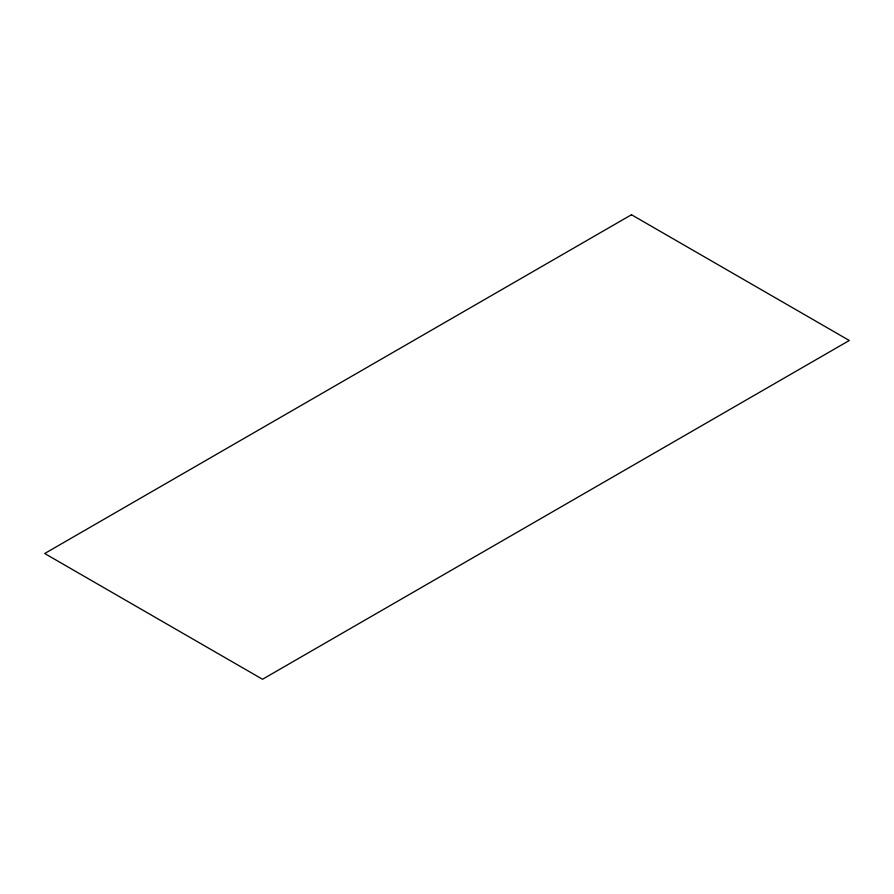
<?xml version="1.0" encoding="UTF-8"?>
<svg xmlns="http://www.w3.org/2000/svg" width="894" height="894" viewBox="0 0 894 894"><rect width="100%" height="100%" fill="white"/><g stroke="black" fill="none" stroke-linecap="round" stroke-linejoin="round"><path stroke-width="1.34" d="M631.477 214.739L44.7 553.509L262.523 679.261L849.3 340.491L631.477 214.739"/></g></svg>
